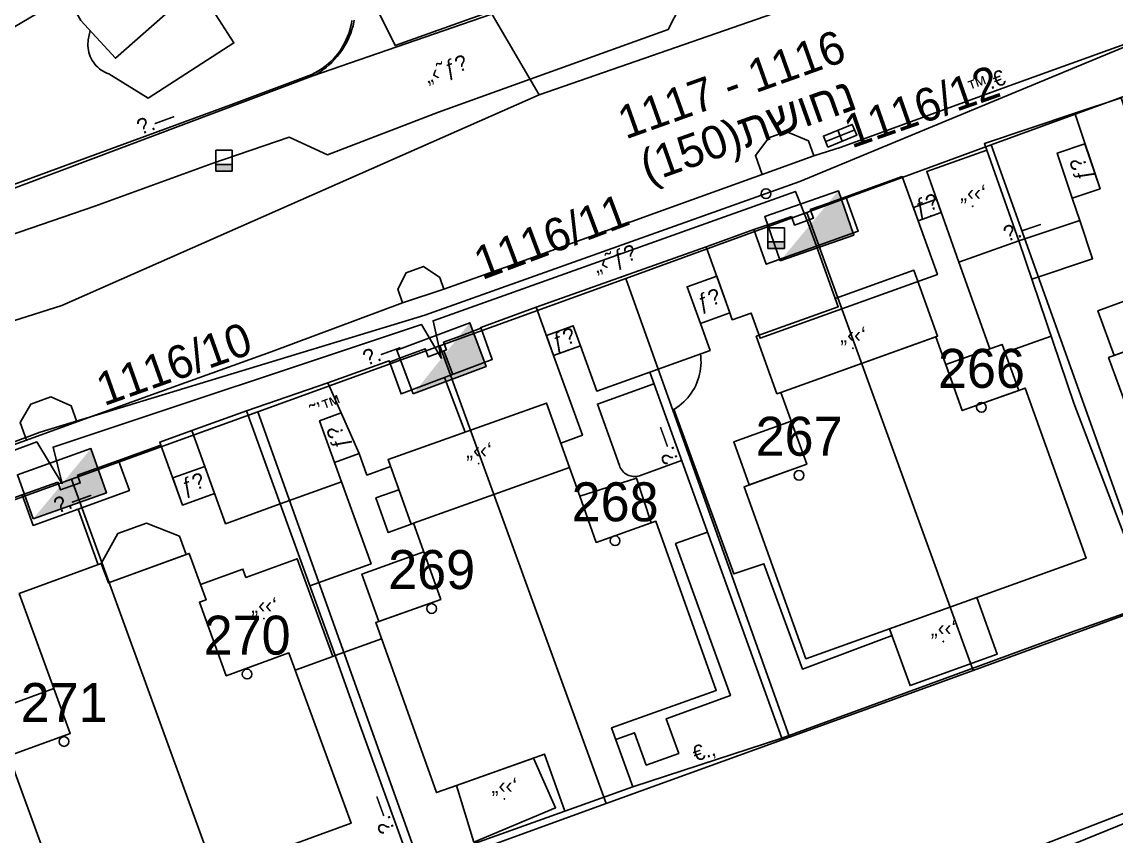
# Model space of a CAD drawing. Header units: metres. Extents: x 218299 to 220222, y 572714 to 574340.
# Drawn here: x 218977.5 to 219033.7, y 573151.8 to 573193.6 of the extents above; entities that cross this region are included whole.
import ezdxf
from ezdxf.enums import TextEntityAlignment as Align

# ---------------------------------------------------------------- set-up
doc = ezdxf.new("R2010")
doc.units = ezdxf.units.M
doc.header["$MEASUREMENT"] = 0
for name, color, linetype in [('1601', 44, 'LANDBORDER'), ('1602', 44, 'Continuous'), ('1603', 44, 'Continuous'), ('6091', 102, 'CABLEUNDEXIST03'), ('6151', 102, 'CABLEUNDEXIST03'), ('6261', 7, 'Continuous'), ('6911', 3, 'Continuous'), ('A_POINTS', 2, 'Continuous'), ('M2200', 253, 'Continuous'), ('M2207', 253, 'Continuous'), ('M2401', 7, 'Continuous'), ('M2404', 7, 'Continuous'), ('M2407', 253, 'Continuous'), ('M2408', 253, 'Continuous'), ('M2412', 253, 'Continuous'), ('M2420', 253, 'Continuous'), ('M2601', 253, 'Continuous'), ('M2602', 253, 'Continuous'), ('M2605', 253, 'Continuous'), ('M2612', 253, 'Continuous'), ('M4903', 253, 'Continuous'), ('M5235', 253, 'Continuous')]:
    doc.layers.add(name, color=color, linetype=linetype)
doc.styles.add('HEBTXT', font='HEBTXT')
doc.styles.add('MAVAT_HEBTXT', font='HEBTXT')
doc.linetypes.add('CABLEUNDEXIST03', pattern='A,3.5,[222,elecad.shx,S=0.01,R=0,X=0,Y=0],1.5', length=5)
doc.linetypes.add('LANDBORDER', pattern='A,6.25,[208,elecad.shx,S=0.02,R=0,X=-0.6,Y=0],12.5,[208,elecad.shx,S=0.02,R=180,X=0.6,Y=0],6.25', length=25)

# ---------------------------------------------------------------- blocks, each defined once
blk = doc.blocks.new('6261')
blk.add_lwpolyline([(-2, -1.2), (2, -1.2), (2, 1.2), (-2, 1.2)], close=True)
at = {"color": 0}
blk.add_solid([(2, 1.2), (-2, -1.2), (2, -1.2)], dxfattribs=at)
at = {"color": 0, "style": 'HEBTXT'}
blk.add_attdef('PIL_NAME', (2.689, 2.418), '', height=1.7, dxfattribs=at)
at = {"style": 'HEBTXT'}
blk.add_attdef('CAMUT_MONIM', (2.489, 0.218), '', height=1.7, dxfattribs=at)
at = {"color": 0, "style": 'HEBTXT', "flags": 1}
for tag, p in [('TYPE', (2.585, -1.773)), ('MAP_TYPE', (2.689, -3.782))]:
    blk.add_attdef(tag, p, '', height=1.7, dxfattribs=at)
blk = doc.blocks.new('6911')
at = {"layer": 'A_POINTS'}
blk.add_circle((0, 0), 0.25, dxfattribs=at)
at = {"color": 0, "style": 'HEBTXT', "flags": 1}
blk.add_attdef('CODE', (-2.918, 6.399), '', height=1.7, dxfattribs=at)
at = {"color": 0, "style": 'HEBTXT'}
for tag, p in [('PATH', (0.169, 4.708)), ('HTCH', (0.169, 2.708))]:
    blk.add_attdef(tag, text='', height=1.7, dxfattribs=at).set_placement(p, align=Align.MIDDLE_CENTER)
blk = doc.blocks.new('1603')
at = {"layer": 'A_POINTS'}
blk.add_circle((0, 0), 0.25, dxfattribs=at)
at = {"color": 0, "style": 'HEBTXT'}
blk.add_attdef('PARCEL_NUM', text='', height=2, dxfattribs=at).set_placement((0, 1), align=Align.CENTER)
at = {"color": 0, "style": 'HEBTXT', "flags": 1}
blk.add_attdef('LOT_NUM', text='', height=2, dxfattribs=at).set_placement((0, -2.5), align=Align.CENTER)
blk = doc.blocks.new('M2404')
blk.add_circle((0, 0), 0.025)
at = {"style": 'MAVAT_HEBTXT'}
blk.add_attdef('NAME', text='', height=0.8, dxfattribs=at).set_placement((0, 1.59), align=Align.MIDDLE)
blk = doc.blocks.new('M2408')
blk.add_circle((0, 0), 0.025)
at = {"style": 'MAVAT_HEBTXT'}
blk.add_attdef('NAME', text='', height=0.8, dxfattribs=at).set_placement((0, 1.59), align=Align.MIDDLE)
blk = doc.blocks.new('M2602')
blk.add_circle((0, 0), 0.025)
at = {"style": 'MAVAT_HEBTXT'}
blk.add_attdef('NAME', text='', height=0.8, dxfattribs=at).set_placement((0, 1.59), align=Align.MIDDLE)
blk = doc.blocks.new('M2605')
blk.add_circle((0, 0), 0.025)
at = {"style": 'MAVAT_HEBTXT'}
blk.add_attdef('NAME', text='', height=0.8, dxfattribs=at).set_placement((0, 1.59), align=Align.MIDDLE)
blk = doc.blocks.new('M2612')
blk.add_circle((0, 0), 0.025)
at = {"style": 'MAVAT_HEBTXT'}
blk.add_attdef('NAME', text='', height=0.8, dxfattribs=at).set_placement((0, 1.59), align=Align.MIDDLE)
blk = doc.blocks.new('M2207')
blk.add_circle((0, 0), 0.025)
at = {"style": 'MAVAT_HEBTXT'}
blk.add_attdef('NAME', text='', height=0.8, dxfattribs=at).set_placement((0, 1.59), align=Align.MIDDLE)
blk = doc.blocks.new('M2412')
blk.add_circle((0, 0), 0.025)
at = {"style": 'MAVAT_HEBTXT'}
blk.add_attdef('NAME', text='', height=0.8, dxfattribs=at).set_placement((0, 1.59), align=Align.MIDDLE)
blk = doc.blocks.new('M4903')
blk.add_lwpolyline([(-1.6, -0.59), (1.6, -0.59), (1.6, 0.62), (-1.6, 0.62)], close=True)
for points in [[(-1.57, 0), (1.57, 0)], [(0, 0.62), (0, -0.59)]]:
    blk.add_lwpolyline(points)
at = {"style": 'MAVAT_HEBTXT', "flags": 1}
for tag, p in [('MARK', (0, 1.87)), ('IL', (0, -6.97))]:
    blk.add_attdef(tag, text='', height=0.8, dxfattribs=at).set_placement(p, align=Align.MIDDLE)
at = {"style": 'MAVAT_HEBTXT'}
for tag, p in [('HEIGHT', (0, -1.84)), ('NAME', (0, -4.41))]:
    blk.add_attdef(tag, text='', height=0.8, dxfattribs=at).set_placement(p, align=Align.MIDDLE)
blk = doc.blocks.new('*U89')
at = {"linetype": 'Continuous'}
for p, q in [((-0.85, 0), (-0.85, -0.66)), ((0.85, 0), (0.85, -0.66))]:
    blk.add_line(p, q, dxfattribs=at)
blk.add_solid([(-0.85, 0), (-0.85, -0.66), (0.85, -0.66)], dxfattribs=at)
at = {"linetype": 'Continuous', "extrusion": (0, 0, -1)}
blk.add_solid([(0.85, 0), (-0.85, 0), (-0.85, -0.66)], dxfattribs=at)
blk = doc.blocks.new('M5235')
for points in [[(-0.85, 1.47), (0.85, 1.47)], [(-0.85, -0.66), (-0.85, 1.47)], [(0.85, -0.66), (0.85, 1.47)], [(-0.85, 0), (0.85, 0)], [(-0.85, -0.66), (0.85, -0.66)]]:
    blk.add_lwpolyline(points)
at = {"linetype": 'Continuous'}
blk.add_blockref('*U89', (0, 0), dxfattribs=at)
at = {"style": 'MAVAT_HEBTXT', "flags": 1}
for tag, p in [('MARK', (0, 2.72)), ('HEIGHT', (0, -1.92)), ('NAME', (0, -4.48))]:
    blk.add_attdef(tag, text='', height=0.8, dxfattribs=at).set_placement(p, align=Align.MIDDLE)
blk = doc.blocks.new('111')
at = {"layer": 'M2200'}
for points in [[(218969.413, 573208.451, 572.28), (218977.005, 573212.933, 571.98), (218978.254, 573210.819, 572.055), (218978.954, 573211.232, 571.83), (218980.452, 573208.694, 571.605), (218979.794, 573208.306, 571.98), (218980.77, 573206.653, 572.055), (218983.423, 573208.219, 571.455), (218987.121, 573201.955, 571.455), (218984.566, 573200.446, 572.055), (218984.686, 573200.241, 572.055), (218977.196, 573195.819, 575.655), (218978.285, 573193.976, 574.605), (218971.329, 573189.87, 574.455), (218966.851, 573197.455, 574.719), (218966.246, 573198.48, 574.755), (218967.613, 573199.288, 575.355), (218967.864, 573198.862, 575.655), (218968.519, 573199.249, 577.005), (218963.815, 573207.217, 572.055), (218968.507, 573209.986, 572.355)], [(219036.497, 573167.604, 576.03), (219041.807, 573169.551, 576.33), (219042.981, 573166.35, 572.58), (219042.981, 573166.35, 572.58), (219046.748, 573167.731, 572.58), (219045.582, 573170.911, 576.33), (219050.8, 573172.824, 576.33), (219047.653, 573181.41, 576.18), (219045.265, 573180.535, 576.18), (219043.63, 573184.997, 576.18), (219038.926, 573183.273, 576.18), (219039.097, 573182.808, 576.63), (219039.097, 573182.808, 576.63), (219035.068, 573181.331, 573.78), (219035.068, 573181.331, 573.78), (219036.475, 573177.493, 576.33), (219033.299, 573176.328, 576.18)], [(219016.486, 573174.539, 573.855), (219016.486, 573174.539, 573.855), (219024.436, 573177.395, 573.78), (219025.798, 573173.603, 575.28), (219029.015, 573174.758, 575.205), (219032.15, 573166.03, 575.055), (219026.541, 573164.016, 575.055), (219017.77, 573160.865, 575.055), (219014.599, 573169.694, 575.205), (219017.812, 573170.848, 575.055)], [(218997.642, 573167.824, 571.755), (219005.643, 573170.679, 571.605), (219006.169, 573169.205, 572.584), (219007.014, 573166.837, 574.155), (219007.014, 573166.837, 574.155), (219009.829, 573167.842, 574.155), (219010.071, 573167.928, 574.155), (219013.172, 573159.237, 574.155), (219007.803, 573157.321, 574.155), (219008.884, 573154.292, 570.855), (219005.396, 573153.047, 570.855), (219005.396, 573153.047, 570.855), (219004.352, 573155.973, 574.155), (218999.836, 573154.362, 574.033), (218998.816, 573153.998, 574.005), (218995.701, 573162.727, 574.155), (218999.036, 573163.917, 574.155), (218997.642, 573167.824, 571.755)]]:
    blk.add_polyline3d(points, close=True, dxfattribs=at)
for points in [[(218980.073, 573147.104, 573.18), (218976.87, 573155.885, 573.18)], [(218976.87, 573155.885, 573.18), (218980.024, 573157.036, 573.18), (218980.024, 573157.036, 573.18), (218979.18, 573159.348, 572.189), (218977.406, 573164.214, 570.105), (218981.618, 573165.75, 570.105), (218981.98, 573164.759, 570.18), (218986.129, 573166.272, 570.255), (218986.71, 573164.678, 570.457), (218986.994, 573163.9, 570.555), (218986.994, 573163.9, 570.555), (218986.651, 573163.774, 571.905), (218986.651, 573163.774, 571.905), (218988.031, 573159.993, 573.255), (218988.031, 573159.993, 573.255), (218991.244, 573161.165, 573.255), (218991.244, 573161.165, 573.255), (218991.564, 573160.286, 573.24), (218994.431, 573152.429, 573.105), (218988.961, 573150.434, 573.405)]]:
    blk.add_polyline3d(points, dxfattribs=at)
at = {"layer": 'M2207'}
for points in [[(218988.42, 573201.116, 571.295), (218990.233, 573198.35, 571.145), (218991.576, 573197.655, 570.32), (218988.461, 573195.654, 570.02), (218987.737, 573196.447, 570.845), (218982.337, 573191.686, 571.295), (218980.561, 573193.633, 571.295), (218979.865, 573194.867, 571.445), (218984.846, 573199.158, 571.445), (218985.682, 573199.647, 571.37), (218986.128, 573199.572, 571.445)], [(219028.699, 573182.318, 572.055), (219028.699, 573182.318, 572.055), (219027.047, 573186.963, 571.755), (219023.972, 573185.87, 571.83), (219025.624, 573181.224, 571.98)], [(219016.486, 573174.539, 572.355), (219024.526, 573177.427, 572.355), (219023.312, 573180.807, 572.28), (219019.276, 573179.358, 572.28), (219019.429, 573178.933, 572.28), (219015.226, 573177.423, 572.28), (219016.288, 573174.468, 572.28)], [(219035.636, 573179.783, 573.227), (219036.475, 573177.493, 573.677), (219033.595, 573176.437, 573.527), (219032.756, 573178.727, 572.927)], [(219025.798, 573173.603, 572.735), (219028.689, 573174.641, 571.985), (219027.841, 573177.003, 571.985), (219024.95, 573175.964, 571.985)], [(219005.643, 573170.679, 571.605), (218997.642, 573167.824, 571.455), (218997.515, 573167.779, 571.455), (218996.334, 573171.09, 570.705), (219004.461, 573173.99, 570.705)], [(218990.801, 573168.812, 569.655), (218990.801, 573168.812, 569.655), (218989.066, 573173.6, 569.58), (218986.258, 573172.583, 569.13), (218987.992, 573167.795, 568.98)], [(219017.017, 573173.063, 571.985), (219017.812, 573170.848, 572.135), (219014.861, 573169.788, 571.985), (219014.066, 573172.003, 571.985)], [(219006.169, 573169.205, 570.777), (219009.086, 573170.142, 570.852), (219009.829, 573167.842, 571.002), (219007.014, 573166.837, 571.077)], [(218981.98, 573164.759, 570.18), (218985.969, 573166.214, 570.18), (218985.625, 573167.157, 570.03), (218983.943, 573167.834, 569.955), (218982.469, 573167.297, 569.88), (218981.618, 573165.75, 570.105)], [(218986.71, 573164.678, 569.955), (218988.881, 573165.47, 570.03), (218989.038, 573165.041, 570.03), (218991.662, 573165.998, 569.955), (218993.489, 573160.988, 570.03), (218993.489, 573160.988, 570.03), (218991.564, 573160.286, 570.18), (218991.244, 573161.165, 570.18), (218988.031, 573159.993, 570.18), (218986.651, 573163.774, 569.88), (218986.994, 573163.9, 569.88)], [(218999.036, 573163.917, 571.052), (218995.854, 573162.782, 571.052), (218994.986, 573165.215, 571.052), (218998.168, 573166.35, 571.052), (218999.036, 573163.917, 571.052)], [(219026.541, 573164.016, 571.68), (219022.067, 573162.409, 571.68), (219023.115, 573159.492, 571.68), (219027.589, 573161.099, 571.68), (219026.541, 573164.016, 571.68)], [(218980.024, 573157.036, 570.255), (218976.87, 573155.885, 569.88), (218977.176, 573155.044, 569.805), (218976.142, 573154.666, 569.73), (218975.537, 573156.324, 569.805), (218976.021, 573156.501, 569.88), (218975.957, 573156.677, 569.88), (218976.798, 573156.984, 569.955), (218976.317, 573158.304, 569.88), (218979.18, 573159.348, 569.88)], [(218999.836, 573154.362, 571.08), (219003.786, 573155.771, 571.08), (219004.925, 573153.22, 570.48), (219000.73, 573151.459, 570.63)]]:
    blk.add_polyline3d(points, close=True, dxfattribs=at)
at = {"layer": 'M2401'}
for points in [[(219034.132, 573192.403, 569.344), (219028.208, 573190.265, 568.894), (219019.582, 573187.128, 568.519), (219018.185, 573186.673, 568.369), (219017.907, 573187.451, 568.369), (219016.76, 573187.927, 568.369), (219015.874, 573187.61, 568.369), (219015.184, 573186.696, 568.294), (219015.535, 573185.715, 568.294), (219010.026, 573183.746, 567.919), (219002.564, 573181.032, 567.619), (218999.201, 573179.839, 567.469), (218998.99, 573180.429, 567.469), (218998.147, 573181.001, 567.394), (218997.252, 573180.681, 567.394), (218996.824, 573179.83, 567.394), (218997.075, 573179.127, 567.394), (218990.327, 573176.616, 566.869), (218984.005, 573174.35, 566.569), (218980.36, 573173.023, 566.419), (218980.062, 573173.857, 566.419), (218979.019, 573174.304, 566.344), (218977.995, 573173.938, 566.344), (218977.447, 573172.99, 566.344), (218977.773, 573172.079, 566.344), (218972.858, 573170.322, 566.044)], [(218976.348, 573182.397, 566.119), (218981.279, 573184.098, 566.419), (218987.301, 573186.288, 566.719), (218991.261, 573187.641, 566.944), (218993.219, 573186.731, 566.944), (218998.912, 573188.925, 567.319), (219010.712, 573193.168, 567.769), (219011.626, 573194.982, 567.994), (219020.9, 573198.376, 568.594), (219032.427, 573202.503, 569.194), (219042.781, 573206.172, 569.644)]]:
    blk.add_polyline3d(points, dxfattribs=at)
at = {"layer": 'M2404'}
for points in [[(219034.132, 573192.403, 569.344), (219028.208, 573190.265, 568.894), (219019.582, 573187.128, 568.519), (219018.185, 573186.673, 568.369), (219017.907, 573187.451, 568.369), (219016.76, 573187.927, 568.369), (219015.874, 573187.61, 568.369), (219015.184, 573186.696, 568.294), (219015.535, 573185.715, 568.294), (219010.026, 573183.746, 567.919), (219002.564, 573181.032, 567.619), (218999.201, 573179.839, 567.469), (218998.99, 573180.429, 567.469), (218998.147, 573181.001, 567.394), (218997.252, 573180.681, 567.394), (218996.824, 573179.83, 567.394), (218997.075, 573179.127, 567.394), (218990.327, 573176.616, 566.869), (218984.005, 573174.35, 566.569), (218980.36, 573173.023, 566.419), (218980.062, 573173.857, 566.419), (218979.019, 573174.304, 566.344), (218977.995, 573173.938, 566.344), (218977.447, 573172.99, 566.344), (218977.773, 573172.079, 566.344), (218972.858, 573170.322, 566.044)], [(218976.348, 573182.397, 566.119), (218981.279, 573184.098, 566.419), (218987.301, 573186.288, 566.719), (218991.261, 573187.641, 566.944), (218993.219, 573186.731, 566.944), (218998.912, 573188.925, 567.319), (219010.712, 573193.168, 567.769), (219011.626, 573194.982, 567.994), (219020.9, 573198.376, 568.594), (219032.427, 573202.503, 569.194), (219042.781, 573206.172, 569.644)]]:
    blk.add_polyline3d(points, dxfattribs=at)
at = {"layer": 'M2407'}
for points in [[(218987.343, 573194.153, 569.119), (218988.422, 573192.473, 569.119), (218984.013, 573189.641, 569.119), (218982.011, 573190.882, 569.044), (218981.905, 573190.921, 569.044), (218981.803, 573190.968, 569.044), (218981.704, 573191.023, 569.044), (218981.609, 573191.084, 569.044), (218981.519, 573191.152, 569.044), (218981.434, 573191.226, 569.044), (218981.354, 573191.306, 569.044), (218981.281, 573191.391, 569.044), (218981.213, 573191.481, 569.044), (218981.152, 573191.576, 569.044), (218981.098, 573191.675, 569.044), (218981.051, 573191.777, 569.044), (218981.011, 573191.883, 569.044), (218980.979, 573191.991, 569.044), (218980.955, 573192.101, 569.044), (218980.939, 573192.213, 569.044), (218980.93, 573192.325, 569.044), (218980.93, 573192.438, 569.044), (218980.938, 573192.55, 569.044), (218980.947, 573192.628, 569.044), (218981.037, 573193.111, 569.076)], [(219023.527, 573183.352, 569.477), (219024.52, 573180.587, 569.477), (219015.42, 573177.318, 569.477), (219014.957, 573178.608, 569.477), (219013.996, 573178.263, 569.477), (219013.869, 573178.614, 569.477)], [(219031.825, 573183.366, 570.527), (219032.484, 573181.399, 570.527), (219029.366, 573180.353, 570.527)], [(219025.624, 573181.224, 569.435), (219027.206, 573176.775, 569.572)], [(219027.991, 573176.585, 569.585), (219030.359, 573177.427, 569.585)], [(219004.828, 573176.439, 568.427), (219006.307, 573172.341, 568.427), (219005.193, 573171.939, 568.427)], [(219012.361, 573176.516, 569.477), (219012.378, 573176.367, 569.477), (219012.387, 573176.216, 569.477), (219012.389, 573176.065, 569.477), (219012.382, 573175.914, 569.477), (219012.368, 573175.764, 569.477), (219012.345, 573175.615, 569.477), (219012.315, 573175.467, 569.477), (219012.276, 573175.321, 569.477), (219012.231, 573175.178, 569.477), (219012.177, 573175.037, 569.477), (219012.116, 573174.899, 569.477), (219012.048, 573174.764, 569.477), (219011.973, 573174.633, 569.477), (219011.891, 573174.507, 569.477), (219011.803, 573174.384, 569.477), (219011.708, 573174.267, 569.477), (219011.607, 573174.155, 569.477), (219011.5, 573174.049, 569.477), (219011.388, 573173.948, 569.477), (219011.27, 573173.853, 569.477), (219011.148, 573173.765, 569.477), (219011.021, 573173.683, 569.477), (219011.002, 573173.671, 569.477), (219014.07, 573165.222, 569.477), (219015.614, 573165.748, 569.477), (219017.596, 573160.34, 569.477), (219022.19, 573162.065, 569.477)], [(219009.971, 573174.985, 568.427), (219007.07, 573173.938, 568.427), (219008.205, 573170.794, 568.502), (219008.232, 573170.718, 568.502), (219008.266, 573170.645, 568.502), (219008.308, 573170.576, 568.502), (219008.356, 573170.512, 568.502), (219008.41, 573170.452, 568.502), (219008.47, 573170.399, 568.502), (219008.535, 573170.351, 568.502), (219008.605, 573170.311, 568.502), (219008.678, 573170.277, 568.502), (219008.754, 573170.251, 568.502), (219008.832, 573170.232, 568.502), (219008.912, 573170.221, 568.502), (219008.993, 573170.219, 568.502), (219009.073, 573170.224, 568.502), (219009.152, 573170.237, 568.502), (219009.23, 573170.258, 568.502), (219009.236, 573170.26, 568.502), (219011.395, 573171.039, 568.502)], [(218994.848, 573171.396, 568.277), (218995.244, 573170.299, 568.277), (218996.46, 573170.738, 568.277)], [(218993.943, 573169.946, 568.202), (218995.459, 573165.745, 568.352), (218992.317, 573164.611, 568.427)], [(218996.886, 573169.541, 568.352), (218995.706, 573169.12, 568.352), (218996.328, 573167.356, 568.352), (218997.515, 573167.779, 568.352)], [(219012.718, 573167.372, 568.502), (219011.085, 573166.783, 568.502), (219013.901, 573158.979, 568.502), (219010.609, 573157.79, 568.502), (219011.25, 573156.014, 568.502), (219009.579, 573155.411, 568.502), (219008.981, 573157.067, 568.502), (219008.018, 573156.719, 568.502)], [(218993.609, 573161.031, 568.427), (218995.999, 573161.894, 568.554)]]:
    blk.add_polyline3d(points, dxfattribs=at)
at = {"layer": 'M2408'}
for points in [[(219002.413, 573195.628, 567.841), (219002.892, 573194.55, 567.841), (218996.687, 573192.336, 567.691), (218992.242, 573201.282, 568.216)], [(219031.564, 573188.865, 569.28), (219026.931, 573187.311, 568.905), (219027.047, 573186.963, 568.905)], [(219015.535, 573185.715, 568.294), (219018.185, 573186.673, 568.369)], [(219018.938, 573184.258, 568.577), (219019.821, 573184.575, 568.577)], [(219016.023, 573183.211, 568.277), (219015.098, 573182.893, 568.277)], [(219012.649, 573182.013, 568.127), (219003.937, 573178.908, 567.602)], [(218997.075, 573179.127, 567.394), (218999.201, 573179.839, 567.469)], [(219000.074, 573177.448, 567.527), (219001.099, 573177.835, 567.527)], [(218997.3, 573176.43, 567.377), (218996.409, 573176.094, 567.377)], [(218993.237, 573175.026, 567.152), (218989.066, 573173.6, 567.002)], [(218977.773, 573172.079, 566.344), (218980.36, 573173.023, 566.419)], [(218986.258, 573172.583, 566.852), (218984.617, 573171.988, 566.777), (218984.674, 573171.831, 566.777)]]:
    blk.add_polyline3d(points, dxfattribs=at)
at = {"layer": 'M2412'}
for points in [[(219032.863, 573184.992, 570.527), (219031.44, 573184.514, 570.527), (219030.666, 573186.821, 569.102), (219032.09, 573187.298, 569.102), (219032.863, 573184.992, 570.527)], [(219023.527, 573183.352, 569.477), (219024.715, 573183.779, 569.477), (219024.474, 573184.451, 568.877), (219023.286, 573184.024, 568.877), (219023.527, 573183.352, 569.477)], [(219013.869, 573178.614, 569.477), (219012.361, 573178.073, 569.477), (219011.685, 573179.954, 568.202), (219013.193, 573180.496, 568.202), (219013.869, 573178.614, 569.477)], [(219004.828, 573176.439, 568.427), (219006.201, 573176.934, 568.427), (219005.832, 573177.957, 567.865), (219004.459, 573177.462, 567.865), (219004.828, 573176.439, 568.427)], [(218994.848, 573171.396, 568.277), (218993.584, 573170.94, 568.277), (218992.813, 573173.075, 567.152), (218993.918, 573173.491, 567.152)], [(218985.787, 573168.759, 567.452), (218987.428, 573169.353, 567.452), (218986.926, 573170.74, 566.777), (218985.285, 573170.146, 566.777), (218985.787, 573168.759, 567.452)]]:
    blk.add_polyline3d(points, close=True, dxfattribs=at)
at = {"layer": 'M2420', "linetype": 'Continuous', "lineweight": -3}
for points in [[(218941.816, 573288.779), (218988.41, 573216.62), (219004.09, 573189.81)], [(219004.09, 573189.81), (218979.59, 573179), (218945.5, 573168.19)]]:
    blk.add_lwpolyline(points, dxfattribs=at)
at = {"layer": 'M2420', "lineweight": -3, "flags": 128}
blk.add_lwpolyline([(219061.09, 573209.62), (219004.09, 573189.81)], dxfattribs=at)
at = {"layer": 'M2601'}
for points in [[(219018.312, 573182.041, 570.663), (219019.276, 573179.358, 570.602)], [(218999.229, 573175.304, 569.402), (219000.286, 573172.5, 569.402)], [(218982.502, 573171.044, 567.964), (218980.396, 573170.294, 567.964)], [(218979.381, 573169.933, 567.964), (218977.552, 573169.282, 567.964)], [(218980.396, 573170.294, 567.964), (218980.539, 573169.893, 567.964), (218979.524, 573169.532, 567.964), (218979.381, 573169.933, 567.964)], [(218980.421, 573168.545, 569.126), (218981.455, 573165.691, 569.216)]]:
    blk.add_polyline3d(points, dxfattribs=at)
at = {"layer": 'M2602'}
for points in [[(219017.998, 573183.92, 570.002), (219018.158, 573183.474, 570.002), (219017.188, 573183.125, 570.002), (219017.027, 573183.572, 570.002)], [(219018.938, 573184.258, 569.566), (219017.998, 573183.92, 569.581)], [(219017.027, 573183.572, 569.596), (219016.023, 573183.211, 569.612)], [(219017.839, 573183.359, 569.627), (219018.312, 573182.041, 569.627)], [(219000.074, 573177.448, 568.652), (218999.18, 573177.111, 568.877), (218999.326, 573176.723, 568.877), (218998.386, 573176.368, 568.877), (218998.23, 573176.78, 568.877), (218997.3, 573176.43, 568.577)], [(218999.646, 573175.462, 568.577), (218999.19, 573176.671, 568.577)], [(219031.225, 573162.17, 571.127), (219031.347, 573162.215, 571.127), (219035.46, 573163.668, 571.127)], [(219008.884, 573154.292, 570.289), (219016.535, 573156.798, 570.289)]]:
    blk.add_polyline3d(points, dxfattribs=at)
at = {"layer": 'M2605'}
for points in [[(218975.191, 573184.506, 568.971), (218988.258, 573189.289, 568.821), (218992.424, 573190.86, 568.971), (218992.577, 573190.936, 568.971), (218992.726, 573191.02, 568.971), (218992.871, 573191.11, 568.971), (218993.011, 573191.207, 568.971), (218993.147, 573191.311, 568.971), (218993.278, 573191.42, 568.971), (218993.404, 573191.536, 568.971), (218993.524, 573191.658, 568.971), (218993.638, 573191.785, 568.971), (218993.746, 573191.917, 568.971), (218993.848, 573192.054, 568.971), (218993.943, 573192.196, 568.971), (218994.031, 573192.342, 568.971), (218994.113, 573192.492, 568.971), (218994.187, 573192.645, 568.971), (218994.254, 573192.802, 568.971), (218994.314, 573192.962, 568.971), (218994.366, 573193.125, 568.971), (218994.411, 573193.29, 568.971), (218994.448, 573193.456, 568.971), (218994.476, 573193.625, 568.971)], [(219043.755, 573190.222, 570.377), (219042.637, 573189.847, 570.377), (219041.749, 573192.496, 570.452), (219038.759, 573191.47, 570.452), (219039.371, 573189.642, 570.452), (219034.501, 573188.009, 570.452), (219033.946, 573189.664, 570.452), (219031.564, 573188.865, 570.452), (219032.863, 573184.992, 570.527), (219031.44, 573184.514, 570.527), (219031.825, 573183.366, 570.527), (219028.699, 573182.318, 570.527), (219031.524, 573173.994, 570.527), (219035.46, 573163.668, 570.227), (219035.46, 573163.668, 570.227), (219042.981, 573166.35, 570.227)], [(219031.347, 573162.215, 569.477), (219031.347, 573162.215, 569.477), (219016.535, 573156.798, 569.477), (219009.756, 573175.581, 569.477), (219009.756, 573175.581, 569.477), (219012.856, 573176.694, 569.477), (219012.361, 573178.073, 569.477), (219013.869, 573178.614, 569.477), (219012.649, 573182.013, 569.477), (219015.098, 573182.893, 569.477), (219015.736, 573181.116, 569.477), (219020.454, 573182.811, 569.477), (219019.821, 573184.575, 569.477), (219022.714, 573185.614, 569.477), (219023.527, 573183.352, 569.477), (219024.715, 573183.779, 569.477)], [(219009.756, 573175.581, 568.427), (219007.043, 573174.602, 568.427), (219006.201, 573176.934, 568.427), (219004.828, 573176.439, 568.427), (219003.937, 573178.908, 568.427), (219001.083, 573177.878, 568.427), (219001.679, 573176.228, 568.427), (218996.998, 573174.463, 568.277), (218996.385, 573176.162, 568.277), (218993.237, 573175.026, 568.277), (218994.848, 573171.396, 568.277), (218993.584, 573170.94, 568.277), (218993.943, 573169.946, 568.202), (218990.801, 573168.812, 568.427), (218993.609, 573161.031, 568.427), (218993.489, 573160.988, 568.427)], [(218987.428, 573169.353, 567.452), (218985.787, 573168.759, 567.452), (218984.674, 573171.831, 567.452), (218982.502, 573171.044, 567.452), (218983.061, 573169.501, 567.452), (218978.12, 573167.712, 567.452), (218977.552, 573169.282, 567.452), (218974.928, 573168.332, 567.452), (218976.099, 573165.1, 567.452), (218974.577, 573164.549, 567.452)], [(219103.516, 573171.753, 570.556), (219094.446, 573170.639, 570.406), (219083.184, 573168.703, 569.806), (219074.026, 573166.775, 569.656), (219065.876, 573164.714, 569.356), (219060.57, 573163.317, 568.906), (219051.557, 573160.323, 568.606), (219042.689, 573157.048, 568.306), (219038.475, 573155.393, 568.006), (219034.584, 573153.134, 567.406), (219024.373, 573149.166, 567.106), (219017.127, 573146.331, 567.256), (219011.034, 573144.28, 566.956), (219001.616, 573141.28, 566.656), (219000.09, 573141.057, 566.506)], [(219098.036, 573170.667, 569.656), (219093.429, 573169.976, 569.656), (219084.272, 573167.991, 568.756), (219074.024, 573165.988, 568.606), (219068.65, 573164.45, 568.456), (219063.031, 573163.539, 568.306), (219055.796, 573160.914, 568.156), (219053.515, 573160.632, 568.006), (219046.575, 573158.014, 567.856), (219040.342, 573155.616, 567.556), (219038.332, 573154.894, 567.406), (219036.499, 573153.387, 566.806), (219026.738, 573149.426, 566.806), (219019.77, 573146.749, 566.806), (219011.858, 573143.947, 566.356), (219003.815, 573141.402, 565.906), (218999.179, 573140.06, 565.756)], [(218993.609, 573161.031, 568.427), (218994.891, 573157.478, 568.427)], [(218994.891, 573157.478, 568.427), (218997.513, 573150.212, 568.427), (218999.147, 573150.8, 568.458)], [(218999.147, 573150.8, 568.458), (219005.396, 573153.047, 568.577)]]:
    blk.add_polyline3d(points, dxfattribs=at)
at = {"layer": 'M2612'}
blk.add_polyline3d([(218993.918, 573173.491, 568.502), (218992.813, 573173.075, 568.502)], dxfattribs=at)
at = {"layer": 'M2207'}
ref = blk.add_blockref('M2207', (219026.336, 573184.094), dxfattribs=dict(at, xscale=0.5, yscale=0.5, zscale=0.5))
ref.add_attrib('NAME', '„‹‹‘', dxfattribs={"layer": '0', "height": 0.8, "style": 'MAVAT_HEBTXT'}).set_placement((219026.336, 573184.719), align=Align.MIDDLE)
ref = blk.add_blockref('M2207', (219020.184, 573176.806), dxfattribs=dict(at, xscale=0.5, yscale=0.5, zscale=0.5))
ref.add_attrib('NAME', '„‹‹‘', dxfattribs={"layer": '0', "height": 0.8, "style": 'MAVAT_HEBTXT'}).set_placement((219020.184, 573177.431), align=Align.MIDDLE)
ref = blk.add_blockref('M2207', (219000.988, 573170.885), dxfattribs=dict(at, xscale=0.5, yscale=0.5, zscale=0.5))
ref.add_attrib('NAME', '„‹‹‘', dxfattribs={"layer": '0', "height": 0.8, "style": 'MAVAT_HEBTXT'}).set_placement((219000.988, 573171.51), align=Align.MIDDLE)
ref = blk.add_blockref('M2207', (218989.964, 573162.927), dxfattribs=dict(at, xscale=0.5, yscale=0.5, zscale=0.5))
ref.add_attrib('NAME', '„‹‹‘', dxfattribs={"layer": '0', "height": 0.8, "style": 'MAVAT_HEBTXT'}).set_placement((218989.964, 573163.552), align=Align.MIDDLE)
ref = blk.add_blockref('M2207', (219024.828, 573161.754), dxfattribs=dict(at, xscale=0.5, yscale=0.5, zscale=0.5))
ref.add_attrib('NAME', '„‹‹‘', dxfattribs={"layer": '0', "height": 0.8, "style": 'MAVAT_HEBTXT'}).set_placement((219024.828, 573162.379), align=Align.MIDDLE)
ref = blk.add_blockref('M2207', (219002.298, 573153.674), dxfattribs=dict(at, xscale=0.5, yscale=0.5, zscale=0.5))
ref.add_attrib('NAME', '„‹‹‘', dxfattribs={"layer": '0', "height": 0.8, "style": 'MAVAT_HEBTXT'}).set_placement((219002.298, 573154.299), align=Align.MIDDLE)
at = {"layer": 'M2404'}
ref = blk.add_blockref('M2404', (219027.215, 573189.904), dxfattribs=dict(at, xscale=0.5, yscale=0.5, zscale=0.5))
ref.add_attrib('NAME', '™.€', dxfattribs={"layer": '0', "height": 0.8, "rotation": 19.9842, "style": 'MAVAT_HEBTXT'}).set_placement((219027.027, 573190.421), align=Align.MIDDLE)
at = {"layer": 'M2408'}
ref = blk.add_blockref('M2408', (218998.754, 573193.073), dxfattribs=dict(at, xscale=0.5, yscale=0.5, zscale=0.5))
ref.add_attrib('NAME', '„‹˜ƒ\x8e', dxfattribs={"layer": '0', "height": 0.8, "rotation": 19.6367, "style": 'MAVAT_HEBTXT'}).set_placement((218999.328, 573191.05), align=Align.MIDDLE)
ref = blk.add_blockref('M2408', (219008.293, 573180.461), dxfattribs=dict(at, xscale=0.5, yscale=0.5, zscale=0.5))
ref.add_attrib('NAME', '„‹˜ƒ\x8e', dxfattribs={"layer": '0', "height": 0.8, "rotation": 19.6161, "style": 'MAVAT_HEBTXT'}).set_placement((219007.991, 573181.308), align=Align.MIDDLE)
at = {"layer": 'M2412'}
ref = blk.add_blockref('M2412', (219032.462, 573186.187), dxfattribs=dict(at, xscale=0.5, yscale=0.5, zscale=0.5))
ref.add_attrib('NAME', 'ƒ\x8e', dxfattribs={"layer": '0', "height": 0.8, "rotation": 108.5344, "style": 'MAVAT_HEBTXT'}).set_placement((219031.941, 573186.012), align=Align.MIDDLE)
ref = blk.add_blockref('M2412', (219024.171, 573183.584), dxfattribs=dict(at, xscale=0.5, yscale=0.5, zscale=0.5))
ref.add_attrib('NAME', 'ƒ\x8e', dxfattribs={"layer": '0', "height": 0.8, "rotation": 19.7578, "style": 'MAVAT_HEBTXT'}).set_placement((219023.985, 573184.101), align=Align.MIDDLE)
ref = blk.add_blockref('M2412', (219011.685, 573179.954), dxfattribs=dict(at, xscale=0.5, yscale=0.5, zscale=0.5))
ref.add_attrib('NAME', 'ƒ\x8e', dxfattribs={"layer": '0', "height": 0.8, "rotation": 19.7578, "style": 'MAVAT_HEBTXT'}).set_placement((219012.821, 573179.233), align=Align.MIDDLE)
ref = blk.add_blockref('M2412', (219005.559, 573176.703), dxfattribs=dict(at, xscale=0.5, yscale=0.5, zscale=0.5))
ref.add_attrib('NAME', 'ƒ\x8e', dxfattribs={"layer": '0', "height": 0.8, "rotation": 19.8437, "style": 'MAVAT_HEBTXT'}).set_placement((219005.372, 573177.22), align=Align.MIDDLE)
ref = blk.add_blockref('M2412', (218992.835, 573173.015), dxfattribs=dict(at, xscale=0.5, yscale=0.5, zscale=0.5))
ref.add_attrib('NAME', 'ƒ\x8e', dxfattribs={"layer": '0', "height": 0.8, "rotation": 109.8437, "style": 'MAVAT_HEBTXT'}).set_placement((218993.821, 573172.252), align=Align.MIDDLE)
ref = blk.add_blockref('M2412', (218986.926, 573170.74), dxfattribs=dict(at, xscale=0.5, yscale=0.5, zscale=0.5))
ref.add_attrib('NAME', 'ƒ\x8e', dxfattribs={"layer": '0', "height": 0.8, "rotation": 19.9109, "style": 'MAVAT_HEBTXT'}).set_placement((218986.348, 573169.775), align=Align.MIDDLE)
at = {"layer": 'M2602'}
ref = blk.add_blockref('M2602', (219012.709, 573155.545), dxfattribs=dict(at, xscale=0.5, yscale=0.5, zscale=0.5))
ref.add_attrib('NAME', '€.‚', dxfattribs={"layer": '0', "height": 0.8, "rotation": 18.1348, "style": 'MAVAT_HEBTXT'}).set_placement((219012.538, 573156.068), align=Align.MIDDLE)
at = {"layer": 'M2605'}
ref = blk.add_blockref('M2605', (218984.589, 573187.946), dxfattribs=dict(at, xscale=0.5, yscale=0.5, zscale=0.5))
ref.add_attrib('NAME', '\x9a.—', dxfattribs={"layer": '0', "height": 0.8, "rotation": 20.105, "style": 'MAVAT_HEBTXT'}).set_placement((218984.4, 573188.463), align=Align.MIDDLE)
ref = blk.add_blockref('M2605', (219029.042, 573182.433), dxfattribs=dict(at, xscale=0.5, yscale=0.5, zscale=0.5))
ref.add_attrib('NAME', '\x9a.—', dxfattribs={"layer": '0', "height": 0.8, "rotation": 18.5344, "style": 'MAVAT_HEBTXT'}).set_placement((219028.868, 573182.954), align=Align.MIDDLE)
ref = blk.add_blockref('M2605', (218996.187, 573176.091), dxfattribs=dict(at, xscale=0.5, yscale=0.5, zscale=0.5))
ref.add_attrib('NAME', '\x9a.—', dxfattribs={"layer": '0', "height": 0.8, "rotation": 19.8437, "style": 'MAVAT_HEBTXT'}).set_placement((218996.001, 573176.608), align=Align.MIDDLE)
ref = blk.add_blockref('M2605', (219011.054, 573171.983), dxfattribs=dict(at, xscale=0.5, yscale=0.5, zscale=0.5))
ref.add_attrib('NAME', '\x9a.—', dxfattribs={"layer": '0', "height": 0.8, "rotation": 109.8437, "style": 'MAVAT_HEBTXT'}).set_placement((219010.537, 573171.797), align=Align.MIDDLE)
ref = blk.add_blockref('M2605', (218980.331, 573168.513), dxfattribs=dict(at, xscale=0.5, yscale=0.5, zscale=0.5))
ref.add_attrib('NAME', '\x9a.—', dxfattribs={"layer": '0', "height": 0.8, "rotation": 19.9109, "style": 'MAVAT_HEBTXT'}).set_placement((218980.144, 573169.03), align=Align.MIDDLE)
ref = blk.add_blockref('M2605', (218996.497, 573153.028), dxfattribs=dict(at, xscale=0.5, yscale=0.5, zscale=0.5))
ref.add_attrib('NAME', '\x9a.—', dxfattribs={"layer": '0', "height": 0.8, "rotation": 109.8437, "style": 'MAVAT_HEBTXT'}).set_placement((218995.979, 573152.842), align=Align.MIDDLE)
at = {"layer": 'M2612'}
ref = blk.add_blockref('M2612', (218993.366, 573173.283), dxfattribs=dict(at, xscale=0.5, yscale=0.5, zscale=0.5))
ref.add_attrib('NAME', '˜’™', dxfattribs={"layer": '0', "height": 0.8, "rotation": 20.5948, "style": 'MAVAT_HEBTXT'}).set_placement((218993.172, 573173.798), align=Align.MIDDLE)
at = {"layer": 'M4903', "xscale": 0.5, "yscale": 0.5, "zscale": 0.5, "rotation": 22.17489219261454}
blk.add_blockref('M4903', (219019.526, 573187.705, 568.352), dxfattribs=at)
at = {"layer": 'M5235', "xscale": 0.5, "yscale": 0.5, "zscale": 0.5}
for p in [(218987.912, 573186.228, 566.715), (219016.249, 573182.258, 568.427)]:
    blk.add_blockref('M5235', p, dxfattribs=at)

msp = doc.modelspace()

# ---------------------------------------------------------------- linework, layer by layer
at = {"layer": '1601'}
msp.add_lwpolyline([(219035.685, 573163.692), (219026.362, 573160.274), (219016.924, 573156.837), (219007.528, 573153.431), (218998.056, 573149.997), (218988.631, 573146.58), (218979.231, 573143.195), (218969.875, 573139.831)], dxfattribs=at)
at = {"layer": '1602'}
for points in [[(218972.676, 573183.341), (218992.476, 573190.781), (219008.766, 573196.431), (219030.096, 573204.271), (219049.856, 573211.491), (219066.522, 573217.303), (219088.296, 573225.231), (219107.926, 573232.321)], [(219008.766, 573196.431), (218992.476, 573190.781), (218992.6518, 573190.8764), (218992.8225, 573190.9805), (218992.9879, 573191.0929), (218993.1474, 573191.2135), (218993.3007, 573191.3419), (218993.4474, 573191.4778), (218993.5871, 573191.6209), (218993.7195, 573191.7708), (218993.8443, 573191.9271), (218993.961, 573192.0895), (218994.0695, 573192.2574), (218994.1695, 573192.4306), (218994.2607, 573192.6086), (218994.3429, 573192.7909), (218994.4159, 573192.9771), (218994.4794, 573193.1667), (218994.5334, 573193.3593), (218994.596, 573193.651)], [(218994.596, 573193.651), (218994.5334, 573193.3593), (218994.4794, 573193.1667), (218994.4159, 573192.9771), (218994.3429, 573192.7909), (218994.2607, 573192.6086), (218994.1695, 573192.4306), (218994.0695, 573192.2574), (218993.961, 573192.0895), (218993.8443, 573191.9271), (218993.7195, 573191.7708), (218993.5871, 573191.6209), (218993.4474, 573191.4778), (218993.3007, 573191.3419), (218993.1474, 573191.2135), (218992.9879, 573191.0929), (218992.8225, 573190.9805), (218992.6518, 573190.8764), (218992.476, 573190.781), (218972.676, 573183.341)], [(219036.516, 573190.622), (219027.286, 573187.237), (219017.826, 573183.769), (219008.526, 573180.382), (218998.991, 573176.928), (218989.656, 573173.546), (218980.093, 573170.082), (218970.831, 573166.745)]]:
    msp.add_lwpolyline(points, dxfattribs=at)
for points in [[(219035.685, 573163.692), (219027.286, 573187.237), (219036.516, 573190.622), (219045.052, 573167.126)], [(219026.362, 573160.274), (219017.826, 573183.769), (219027.286, 573187.237), (219035.685, 573163.692)], [(219016.924, 573156.837), (219008.526, 573180.382), (219017.826, 573183.769), (219026.362, 573160.274)], [(219007.528, 573153.431), (218998.991, 573176.928), (219008.526, 573180.382), (219016.924, 573156.837)], [(218998.056, 573149.997), (218989.656, 573173.546), (218998.991, 573176.928), (219007.528, 573153.431)], [(218988.631, 573146.58), (218980.093, 573170.082), (218989.656, 573173.546), (218998.056, 573149.997)], [(218979.231, 573143.195), (218970.831, 573166.745), (218980.093, 573170.082), (218988.631, 573146.58)]]:
    msp.add_lwpolyline(points, close=True, dxfattribs=at)
at = {"layer": '6091'}
msp.add_lwpolyline([(218910.8416, 573143.5076), (218910.8376, 573143.4273), (218910.7711, 573143.4262), (218910.7678, 573143.8047), (218911.011, 573143.8025), (218911.0315, 573143.834), (218911.0633, 573143.8776), (218910.9544, 573145.0465), (218910.564, 573146.4559), (218927.4569, 573153.4361), (218978.4751, 573172.4901), (218998.2254, 573178.4992), (219017.4648, 573185.3574), (219024.7668, 573188.3978), (219035.0357, 573192.657), (219054.5926, 573199.8118), (219118.9859, 573222.9812), (219119.73, 573220.5249), (219120.2085, 573218.8264), (219120.2168, 573218.7396), (219119.9816, 573218.7372), (219119.9791, 573218.3922), (219120.2421, 573218.3946), (219120.2439, 573218.4564)], dxfattribs=at)
at = {"layer": '6151'}
for points in [[(219017.9451, 573183.0872), (219017.2369, 573184.8514), (218998.6429, 573178.2168), (218999.0699, 573176.2836)], [(218999.0699, 573176.2836), (218998.0453, 573178.0177), (218979.1431, 573171.7296), (218979.6025, 573169.8497)], [(218979.6025, 573169.8497), (218978.3043, 573171.9993), (218927.6035, 573153.0639), (218910.9278, 573146.1456), (218911.2228, 573145.0355), (218911.1108, 573143.8776), (218911.1225, 573143.849), (218911.5171, 573143.8439), (218911.5204, 573143.2833), (218911.2619, 573143.28), (218911.2616, 573143.5076)]]:
    msp.add_lwpolyline(points, dxfattribs=at)

# ---------------------------------------------------------------- block references
msp.add_blockref('111', (0, 0))
at = {"layer": '1603'}
for p, values in [((219026.7795, 573173.7716), {'PARCEL_NUM': '266'}), ((219017.4199, 573170.2867), {'PARCEL_NUM': '267'}), ((219007.9819, 573166.9231), {'PARCEL_NUM': '268'}), ((218998.568, 573163.4468), {'PARCEL_NUM': '269'}), ((218989.0987, 573160.0795), {'PARCEL_NUM': '270'}), ((218979.7069, 573156.6216), {'PARCEL_NUM': '271'})]:
    msp.add_blockref('1603', p, dxfattribs=at).add_auto_attribs(values)
at = {"layer": '6261'}
ref = msp.add_blockref('6261', (219017.9451, 573183.0872), dxfattribs=dict(at, rotation=19.31999999999404))
ref.add_attrib('PIL_NAME', '1116/12', (219020.1167, 573187.0511), dxfattribs={"layer": '0', "color": 0, "height": 1.7, "rotation": 19.32, "style": 'HEBTXT'})
ref = msp.add_blockref('6261', (218999.0699, 573176.2836), dxfattribs=dict(at, rotation=20.59999999999365))
ref.add_attrib('PIL_NAME', '1116/11', (219001.1524, 573180.295), dxfattribs={"layer": '0', "color": 0, "height": 1.7, "rotation": 20.6, "style": 'HEBTXT'})
ref = msp.add_blockref('6261', (218979.6025, 573169.8497), dxfattribs=dict(at, rotation=19.60999999999395))
ref.add_attrib('PIL_NAME', '1116/10', (218981.754, 573173.8245), dxfattribs={"layer": '0', "color": 0, "height": 1.7, "rotation": 19.61, "style": 'HEBTXT'})
at = {"layer": '6911'}
ref = msp.add_blockref('6911', (219015.7246, 573184.7371), dxfattribs=dict(at, rotation=19.6194))
ref.add_attrib('PATH', '1117 - 1116', dxfattribs={"layer": '0', "color": 0, "height": 1.7, "rotation": 19.6194, "style": 'HEBTXT'}).set_placement((219013.9471, 573190.3513), align=Align.MIDDLE_CENTER)
ref.add_attrib('HTCH', '(150)תשוחנ', dxfattribs={"layer": '0', "color": 0, "height": 1.7, "rotation": 19.6194, "style": 'HEBTXT'}).set_placement((219014.7865, 573187.9964), align=Align.MIDDLE_CENTER)

doc.saveas('drawing.dxf')
